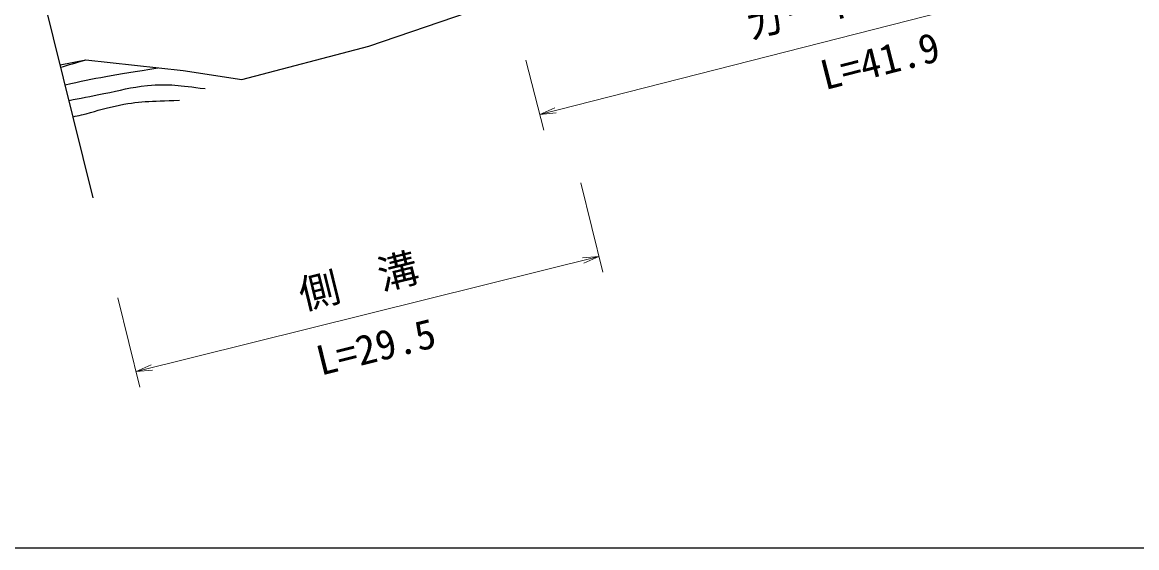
# Model space of a CAD drawing. Units: millimetres, scale not verified. Extents: x 40000 to 680000, y 20000 to 380000.
# Drawn here: x 74489 to 143324, y 205000 to 237424 of the extents above; entities that cross this region are included whole.
import ezdxf
from ezdxf.enums import TextEntityAlignment as Align

# ---------------------------------------------------------------- set-up
doc = ezdxf.new("R2010")
doc.units = ezdxf.units.MM
doc.header["$LTSCALE"] = 1000
for name, color, linetype, lineweight in [('M-BGD', 7, 'Continuous', 25), ('M-BMK-OTRS', 5, 'Continuous', 25), ('M-STR-HTXT', 7, 'Continuous', 13), ('M-TTL-BAND', 7, 'Continuous', 25)]:
    doc.layers.add(name, color=color, linetype=linetype, lineweight=lineweight)
doc.styles.add('ＭＳ ゴシック', font='')
doc.styles.get('ＭＳ ゴシック').set_extended_font_data('MS Gothic')

# ---------------------------------------------------------------- blocks, each defined once
blk = doc.blocks.new('open_arrow')
at = {"color": 0, "linetype": 'Continuous', "lineweight": -2}
blk.add_lwpolyline([(7.5, 1.25), (0, 0), (7.5, -1.25)], dxfattribs=at)

msp = doc.modelspace()

# ---------------------------------------------------------------- linework, layer by layer
at = {"layer": 'M-BGD'}
for p, q in [((95904, 235945), (108273, 240187)), ((88056, 233895), (95904, 235945)), ((76836, 234800), (78419, 235116)), ((78419, 235116), (84429, 234445)), ((84429, 234445), (88056, 233895))]:
    msp.add_line(p, q, dxfattribs=at)
for points in [[(76872, 234653), (77323, 234787), (77828, 234937), (78419, 235116)], [(77142, 233570), (78981, 233999), (80108, 234162), (82865, 234619)]]:
    msp.add_open_spline(points, degree=3, dxfattribs=at)
for points in [[(77382, 232604), (78028, 232732), (78699, 232861), (79522, 233023), (80573, 233229), (81152, 233425), (82218, 233521), (83604, 233644), (84171, 233537), (85775, 233329)], [(77632, 231597), (77790, 231630), (77957, 231667), (78137, 231710), (78958, 231905), (79401, 232085), (80227, 232259), (81748, 232580), (82349, 232548), (84190, 232613)]]:
    msp.add_open_spline(points, degree=3, knots=[0, 0, 0, 0, 1, 1, 1, 2, 2, 2, 3, 3, 3, 3], dxfattribs=at)
at = {"layer": 'M-BMK-OTRS'}
msp.add_line((78875, 226595), (71674, 255568), dxfattribs=at)
at = {"layer": 'M-STR-HTXT'}
for p, q in [((106451, 231742), (147027, 242073)), ((105597, 235095), (106698, 230773)), ((108981, 227519), (110351, 221997)), ((81519, 215878), (110110, 222968)), ((80390, 220429), (81759, 214907))]:
    msp.add_line(p, q, dxfattribs=at)
at = {"layer": 'M-TTL-BAND'}
msp.add_line((40000, 205000), (579000, 205000), dxfattribs=at)

# ---------------------------------------------------------------- block references
at = {"layer": 'M-STR-HTXT', "xscale": 133, "yscale": 133}
for p, rotation in [((106451, 231742), 14.3), ((110110, 222968), 193.9), ((81519, 215878), 13.9)]:
    msp.add_blockref('open_arrow', p, dxfattribs=dict(at, rotation=rotation))

# ---------------------------------------------------------------- texts
at = {"layer": 'M-STR-HTXT', "style": 'ＭＳ ゴシック'}
for s, rotation, p in [('ガードレール', 14.284, (126456, 239056)), ('側\u3000溝', 13.927, (95258, 221465))]:
    msp.add_text(s, height=1833, rotation=rotation, dxfattribs=at).set_placement(p, align=Align.MIDDLE_CENTER)
for s, rotation, p in [('L=41.9', 14.284, (127828, 233624)), ('L=29.5', 13.927, (96684, 215978))]:
    msp.add_text(s, height=1833, rotation=rotation, dxfattribs=at).set_placement(p, align=Align.BOTTOM_CENTER)

doc.saveas('drawing.dxf')
